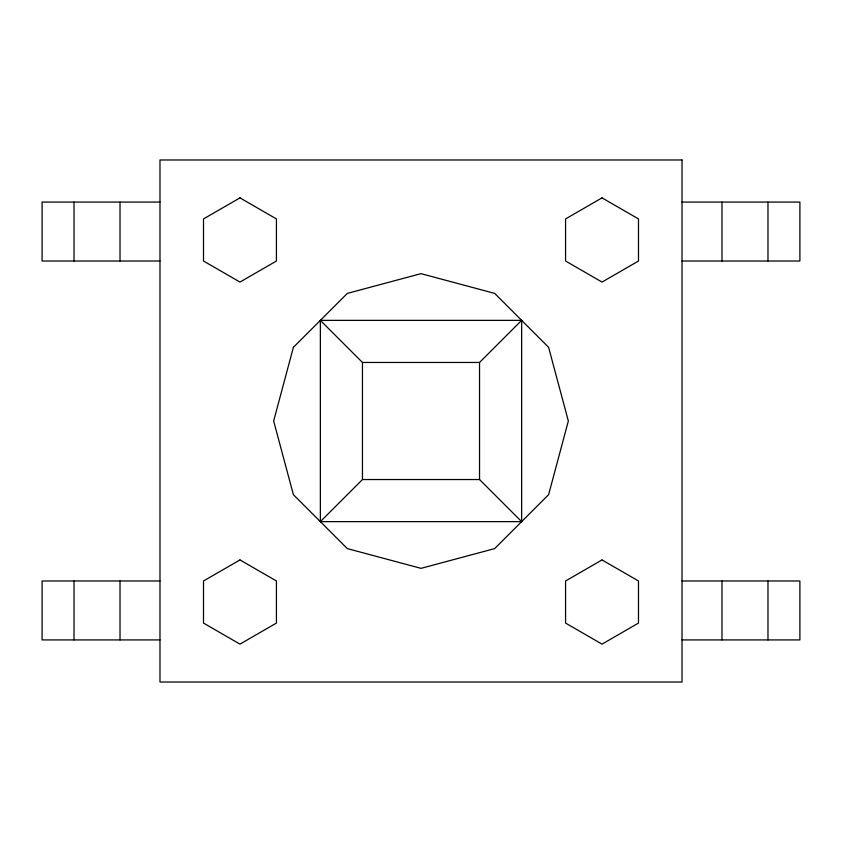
<?xml version="1.0" encoding="UTF-8"?>
<svg xmlns="http://www.w3.org/2000/svg" width="842" height="842" viewBox="0 0 842 842"><rect width="100%" height="100%" fill="white"/><g stroke="black" fill="none" stroke-linecap="round" stroke-linejoin="round"><path stroke-width="1.26" d="M320.36 521.64L362.46 479.54L362.46 362.46L320.36 320.36L320.36 521.64L521.64 521.64L521.64 320.36L320.36 320.36M362.46 362.46L479.54 362.46L521.64 320.36M159.98 202.08L42.1 202.08L42.1 261.02L159.98 261.02M682.02 202.08L799.9 202.08L799.9 261.02L682.02 261.02M362.46 479.54L479.54 479.54L521.64 521.64M159.98 580.98L42.1 580.98L42.1 639.92L159.98 639.92M682.02 580.98L799.9 580.98L799.9 639.92L682.02 639.92M767.978 202.08L767.978 261.02M767.978 580.98L767.978 639.92M721.983 202.08L721.983 261.02M721.983 580.98L721.983 639.92M479.54 362.46L479.54 479.54M120.017 202.08L120.017 261.02M120.017 580.98L120.017 639.92M74.022 202.08L74.022 261.02M74.022 580.98L74.022 639.92M293.395 347.325L273.65 421L293.395 494.675L347.325 548.605L421 568.35L494.675 548.605L548.605 494.675L568.35 421L548.605 347.325L494.675 293.395L421 273.65L347.325 293.395L293.395 347.325M239.97 197.87L203.511 218.92L203.511 261.02L239.97 282.07L276.429 261.02L276.429 218.92L239.97 197.87M602.03 197.87L565.571 218.92L565.571 261.02L602.03 282.07L638.489 261.02L638.489 218.92L602.03 197.87M239.97 559.93L203.511 580.98L203.511 623.08L239.97 644.13L276.429 623.08L276.429 580.98L239.97 559.93M602.03 559.93L565.571 580.98L565.571 623.08L602.03 644.13L638.489 623.08L638.489 580.98L602.03 559.93M682.02 159.98L159.98 159.98L159.98 682.02L682.02 682.02L682.02 159.98"/></g></svg>
